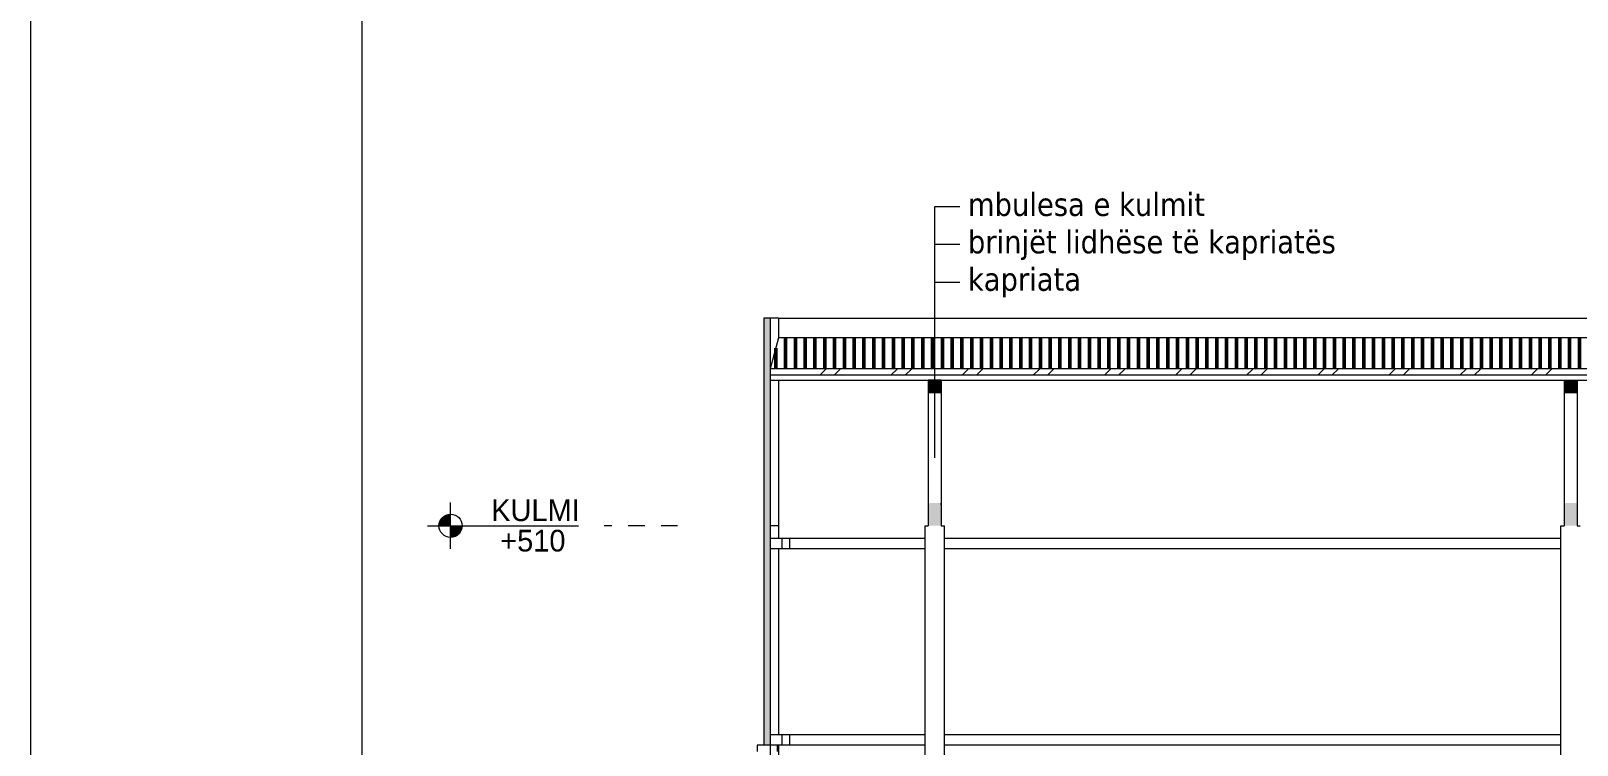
# Model space of a CAD drawing. Header units: millimetres. Extents: x 6658 to 67659, y -16872 to 26261.
# Drawn here: x 6658 to 18647, y 3400 to 8935 of the extents above; entities that cross this region are included whole.
import ezdxf

# ---------------------------------------------------------------- set-up
doc = ezdxf.new("R2010")
doc.units = ezdxf.units.MM
doc.header["$MEASUREMENT"] = 0
doc.linetypes.add('Dashed', pattern=[254, 127, -127])
doc.linetypes.add('Wipeout_Contour', pattern=[1000, 0, -1000])
for name, color, linetype, lineweight in [('02. Tabela Projekti zbatues_Pen_No__1', 7, 'Continuous', 5), ('A - Prerjet_Pen_No__1', 7, 'Continuous', 5), ('A - Prerjet_Pen_No__101', 252, 'Continuous', 5), ('A - Prerjet_Pen_No__22', 8, 'Continuous', 5), ('A - Prerjet_Pen_No__7', 7, 'Continuous', 5)]:
    doc.layers.add(name, color=color, linetype=linetype, lineweight=lineweight)
doc.layers.add('A - Prerjet', color=7, linetype='Continuous')
for name, color, linetype, lineweight, true_color in [('A - Prerjet_Pen_No__102', 7, 'Continuous', 50, 0xcccccc), ('A - Prerjet_Pen_No__162', 7, 'Continuous', 5, 0xaaaaaa), ('A - Prerjet_Pen_No__61', 7, 'Continuous', 5, 0x6a6a6a), ('A - Prerjet_Pen_No__62', 7, 'Continuous', 5, 0xaaaaaa), ('A - Prerjet_Pen_No__82', 7, 'Continuous', 5, 0xaaaaaa), ('A - Prerjet_Pen_No__89', 7, 'Continuous', 5, 0x71cebe)]:
    doc.layers.add(name, color=color, linetype=linetype, lineweight=lineweight, true_color=true_color)
doc.styles.add('GENERATED_STYLE_2', font='')
doc.styles.add('GENERATED_STYLE_4', font='')
doc.styles.get('GENERATED_STYLE_2').set_extended_font_data('Century Gothic')
doc.styles.get('GENERATED_STYLE_4').set_extended_font_data('Tahoma')

# ---------------------------------------------------------------- blocks, each defined once
blk = doc.blocks.new('Dimension_2', base_point=(9912, 5100))
at = {"layer": 'A - Prerjet_Pen_No__101', "linetype": 'Continuous', "lineweight": 5}
for points in [[(9912, 5100), (9912, 5190), (9877, 5183), (9848, 5164), (9829, 5134), (9822, 5100)], [(9912, 5100), (9912, 5010), (9946, 5017), (9975, 5036), (9995, 5066), (10002, 5100)]]:
    blk.add_hatch(color=252, dxfattribs=at).paths.add_polyline_path(points)
at = {"layer": 'A - Prerjet_Pen_No__101', "color": 252, "linetype": 'Continuous', "lineweight": 5}
for p, q in [((9912, 4920), (9912, 5280)), ((9732, 5100), (10092, 5100)), ((10092, 5100), (10905, 5100))]:
    blk.add_line(p, q, dxfattribs=at)
blk.add_circle((9912, 5100), 90, dxfattribs=at)
at = {"layer": 'A - Prerjet_Pen_No__101', "color": 252, "lineweight": 5, "char_height": 168, "attachment_point": 7, "style": 'GENERATED_STYLE_2'}
for s, insert in [('\\A1;{\\pql;\\fCentury Gothic|b0|i0|c0|p34;KULMI}', (10227, 5134)), ('\\A1;{\\pql;\\fCentury Gothic|b0|i0|c0|p34;+510}', (10297, 4898))]:
    blk.add_mtext(s, dxfattribs=dict(at, insert=insert))

msp = doc.modelspace()

# ---------------------------------------------------------------- linework, layer by layer
at = {"layer": 'A - Prerjet_Pen_No__22', "color": 8, "linetype": 'Dashed', "lineweight": 5}
msp.add_lwpolyline([(11671, 5100), (11103.1, 5100)], dxfattribs=at)
at = {"layer": 'A - Prerjet_Pen_No__61', "color": 251, "linetype": 'Continuous', "lineweight": 5, "true_color": 0x6a6a6a}
msp.add_line((12289.7, 3400), (12289.7, 3350), dxfattribs=at)
at = {"layer": 'A - Prerjet_Pen_No__62', "color": 253, "linetype": 'Continuous', "lineweight": 5, "true_color": 0xaaaaaa}
for points in [[(13862.1, 7279.6), (13665.9, 7279.6)], [(13862.1, 6985.3), (13665.9, 6985.3)]]:
    msp.add_lwpolyline(points, dxfattribs=at)

# ---------------------------------------------------------------- block references
at = {"layer": 'A - Prerjet', "color": 252, "linetype": 'Continuous', "lineweight": 5}
msp.add_blockref('Dimension_2', (9911.8, 5100), dxfattribs=at)

# ---------------------------------------------------------------- texts
at = {"layer": 'A - Prerjet_Pen_No__62', "color": 253, "linetype": 'Continuous', "lineweight": 5, "true_color": 0xaaaaaa, "insert": (13923.5, 7681.4), "char_height": 180, "attachment_point": 1, "line_spacing_factor": 0.967, "style": 'GENERATED_STYLE_4'}
msp.add_mtext('\\A1;{\\pql;\\fTahoma|b0|i0|c0|p34;mbulesa e kulmit\\P\\pql;\\fTahoma|b0|i0|c0|p34;brinjët lidhëse të kapriatës\\P\\pql;\\fTahoma|b0|i0|c0|p34;kapriata}', dxfattribs=at)

# ---------------------------------------------------------------- wipeouts: each hides what was drawn before it
at = {"color": 254, "linetype": 'Wipeout_Contour', "lineweight": 0, "ltscale": 318111.742107}
msp.add_wipeout([(12390.7, 6317.3), (12390.7, 6317.3), (49107.6, 6317.3), (49107.6, 6686.5), (34970.6, 6686.5), (34970.1, 6560.7), (34970.1, 6556.9), (34970.1, 6556.9), (16131.6, 6556.6), (16106.8, 6556.6), (12454.9, 6556.6)], dxfattribs=at).dxf.layer = 'A - Prerjet'
at = {"color": 254, "linetype": 'Wipeout_Contour', "lineweight": 0, "ltscale": 78449.548973}
msp.add_wipeout([(18547.2, 6229.1), (18547.2, 6227.1), (18647.2, 6227.1), (18647.2, 6229.1)], dxfattribs=at).dxf.layer = 'A - Prerjet'
at = {"color": 254, "linetype": 'Wipeout_Contour', "lineweight": 0, "ltscale": 77822.954633}
msp.add_wipeout([(18547.2, 5275.6), (18647.2, 5275.6), (18647.2, 6126.8), (18547.2, 6126.8)], dxfattribs=at).dxf.layer = 'A - Prerjet'
at = {"color": 254, "linetype": 'Wipeout_Contour', "lineweight": 0, "ltscale": 131860.886566}
msp.add_wipeout([(12389.8, 5100), (12389.8, 3400), (12390.5, 3400), (12390.5, 3480), (12454.6, 3480), (12454.6, 4920), (12390.5, 4920), (12390.5, 5000), (12454.6, 5000), (12454.6, 5100)], dxfattribs=at).dxf.layer = 'A - Prerjet'
at = {"color": 254, "linetype": 'Wipeout_Contour', "lineweight": 0, "ltscale": 83598.169724}
msp.add_wipeout([(13715.9, 4920), (13715.9, 3480), (18522.2, 3480), (18522.2, 4920), (16131.6, 4920)], dxfattribs=at).dxf.layer = 'A - Prerjet'

# ---------------------------------------------------------------- next in the draw order: hatches: boundary and pattern name
at = {"layer": 'A - Prerjet_Pen_No__102', "linetype": 'Continuous', "lineweight": 50, "true_color": 0xcccccc}
h = msp.add_hatch(dxfattribs=at)
h.set_pattern_fill('Plank_Floor', color=254, style=0, pattern_type=2)
h.set_pattern_definition([(90, (30749.176, 6501.93), (-76, 0), [])])
h.paths.add_polyline_path([(12390.7, 6317.3), (12390.7, 6317.3), (49107.6, 6317.3), (49107.6, 6686.5), (34970.6, 6686.5), (34970.1, 6560.7), (34970.1, 6556.9), (34970.1, 6556.9), (16131.6, 6556.6), (16106.8, 6556.6), (12454.9, 6556.6)])
at = {"layer": 'A - Prerjet_Pen_No__162', "linetype": 'Continuous', "lineweight": 5, "true_color": 0xaaaaaa}
msp.add_hatch(color=253, dxfattribs=at).paths.add_polyline_path([(18647.2, 6229.1), (18547.2, 6229.1), (18547.2, 6126.8), (18647.2, 6126.8)])
at = {"layer": 'A - Prerjet_Pen_No__82', "linetype": 'Continuous', "lineweight": 0, "true_color": 0xc3c3c3}
for points in [[(12339.7, 6710.2), (12339.7, 5100), (12389.8, 5100), (12389.8, 6710.2)], [(12389.8, 3400), (12389.8, 5100), (12339.7, 5100), (12339.7, 3400)]]:
    msp.add_hatch(color=9, dxfattribs=at).paths.add_polyline_path(points)

# ---------------------------------------------------------------- next in the draw order: linework, layer by layer
at = {"layer": 'A - Prerjet_Pen_No__1', "color": 7, "linetype": 'Continuous', "lineweight": 5}
for p, q in [((12339.7, 6710.2), (12339.7, 5100)), ((12389.8, 6710.2), (12389.8, 5100)), ((49107.6, 6317.3), (12389.8, 6317.3)), ((12389.8, 6267.2), (12389.8, 6229.1)), ((18547.2, 6229.1), (18547.2, 6227.1)), ((18547.2, 6229.1), (18647.2, 6229.1)), ((18547.2, 6227.1), (18547.2, 6126.8)), ((18547.2, 6126.8), (18547.2, 5275.6)), ((18647.2, 6229.1), (18647.2, 6227.1)), ((18647.2, 6229.1), (23497.2, 6229.1)), ((18647.2, 6227.1), (18647.2, 6126.8)), ((18647.2, 6126.8), (18647.2, 5275.6))]:
    msp.add_line(p, q, dxfattribs=at)
at = {"layer": 'A - Prerjet_Pen_No__22', "color": 8, "linetype": 'Continuous', "lineweight": 5}
for p, q in [((12389.8, 6710.2), (12339.7, 6710.2)), ((12390.5, 5100), (12389.8, 5100))]:
    msp.add_line(p, q, dxfattribs=at)

# ---------------------------------------------------------------- next in the draw order: wipeouts: each hides what was drawn before it
at = {"color": 254, "linetype": 'Wipeout_Contour', "lineweight": 0, "ltscale": 130904.274706}
msp.add_wipeout([(12454.6, 6229.1), (12454.6, 5100), (13611.4, 5100), (13611.4, 5275.7), (13611.4, 5275.7), (13611.4, 6126.8), (13611.4, 6126.8), (13611.4, 6227.1), (13611.4, 6229.1)], dxfattribs=at).dxf.layer = 'A - Prerjet'
at = {"color": 254, "linetype": 'Wipeout_Contour', "lineweight": 0, "ltscale": 75796.469209}
msp.add_wipeout([(18672.2, 5100), (18522.2, 5100), (18522.2, -800), (18672.2, -800)], dxfattribs=at).dxf.layer = 'A - Prerjet'
at = {"color": 254, "linetype": 'Wipeout_Contour', "lineweight": 0, "ltscale": 54853.88277}
msp.add_wipeout([(12454.6, 4920), (12454.6, 3480), (13615.9, 3480), (13615.9, 4920)], dxfattribs=at).dxf.layer = 'A - Prerjet'

# ---------------------------------------------------------------- next in the draw order: hatches: boundary and pattern name
at = {"layer": 'A - Prerjet_Pen_No__162', "linetype": 'Continuous', "lineweight": 5, "true_color": 0xaaaaaa}
msp.add_hatch(color=253, dxfattribs=at).paths.add_polyline_path([(18647.2, 5275.6), (18547.2, 5275.6), (18547.2, 5100), (18647.2, 5100)])

# ---------------------------------------------------------------- next in the draw order: linework, layer by layer
at = {"layer": 'A - Prerjet_Pen_No__1', "color": 7, "linetype": 'Continuous', "lineweight": 5}
for p, q in [((18547.2, 5275.6), (18547.2, 5100)), ((18647.2, 5275.6), (18647.2, 5100)), ((18522.2, 5100), (18547.2, 5100)), ((18522.2, -800), (18522.2, 5100)), ((18647.2, 5100), (18672.2, 5100))]:
    msp.add_line(p, q, dxfattribs=at)
at = {"layer": 'A - Prerjet_Pen_No__101', "color": 252, "linetype": 'Continuous', "lineweight": 5}
for p, q in [((12454.6, 6229.1), (12454.6, 5100)), ((12454.6, 5100), (12390.5, 5100))]:
    msp.add_line(p, q, dxfattribs=at)

# ---------------------------------------------------------------- next in the draw order: wipeouts: each hides what was drawn before it
at = {"color": 254, "linetype": 'Wipeout_Contour', "lineweight": 0, "ltscale": 148189.921552}
msp.add_wipeout([(34920.1, 6710.2), (12454.6, 6710.2), (12454.6, 6555.7), (12454.9, 6556.6), (16106.8, 6556.6), (16131.6, 6556.6), (34920.1, 6556.9)], dxfattribs=at).dxf.layer = 'A - Prerjet'
at = {"color": 254, "linetype": 'Wipeout_Contour', "lineweight": 0, "ltscale": 75084.995301}
msp.add_wipeout([(13615.9, 6227.1), (13715.9, 6227.1), (13715.9, 6229.1), (13658.5, 6229.1), (13615.9, 6229.1)], dxfattribs=at).dxf.layer = 'A - Prerjet'
at = {"color": 254, "linetype": 'Wipeout_Contour', "lineweight": 0, "ltscale": 103985.34893}
msp.add_wipeout([(13615.9, 5275.7), (13715.9, 5275.6), (13715.9, 5262.6), (13715.9, 6128.1), (13715.9, 6127.5), (13715.9, 6126.8), (13615.9, 6126.8)], dxfattribs=at).dxf.layer = 'A - Prerjet'
at = {"color": 254, "linetype": 'Wipeout_Contour', "lineweight": 0, "ltscale": 53836.197737}
msp.add_wipeout([(12480.6, 5000), (12480.6, 4920), (12542.9, 4920), (12542.9, 5000)], dxfattribs=at).dxf.layer = 'A - Prerjet'
at = {"color": 254, "linetype": 'Wipeout_Contour', "lineweight": 0, "ltscale": 51904.228588}
msp.add_wipeout([(12480.6, 3480), (12480.6, 3400), (12542.9, 3400), (12542.9, 3480)], dxfattribs=at).dxf.layer = 'A - Prerjet'

# ---------------------------------------------------------------- next in the draw order: hatches: boundary and pattern name
at = {"layer": 'A - Prerjet_Pen_No__162', "linetype": 'Continuous', "lineweight": 5, "true_color": 0xaaaaaa}
for points in [[(13615.9, 6229.1), (13615.9, 6126.8), (13715.9, 6126.8), (13715.9, 6229.1)], [(13615.9, 5275.7), (13615.9, 5100), (13715.9, 5100), (13715.9, 5275.6)]]:
    msp.add_hatch(color=253, dxfattribs=at).paths.add_polyline_path(points)
at = {"layer": 'A - Prerjet_Pen_No__61', "linetype": 'Continuous', "lineweight": 5, "true_color": 0x6a6a6a}
h = msp.add_hatch(dxfattribs=at)
h.set_pattern_fill('Insulation', color=251, style=0, pattern_type=2)
h.set_pattern_definition([(45, (0, 0), (-275.7716, 275.7716), []), (45, (-55.15, 55.15), (-275.7716, 275.7716), [])])
h.paths.add_polyline_path([(12389.8, 6317.3), (12389.8, 6267.2), (49107.6, 6267.2), (49107.6, 6317.3)])

# ---------------------------------------------------------------- next in the draw order: linework, layer by layer
at = {"layer": 'A - Prerjet_Pen_No__1', "color": 7, "linetype": 'Continuous', "lineweight": 5}
for p, q in [((49107.6, 6267.2), (12389.8, 6267.2)), ((12389.8, 6229.1), (13615.9, 6229.1)), ((13615.9, 6229.1), (13615.9, 6227.1)), ((13715.9, 6229.1), (13615.9, 6229.1)), ((13615.9, 6227.1), (13615.9, 6126.8)), ((13615.9, 6126.8), (13615.9, 5275.7)), ((13711.4, 6229.1), (18547.2, 6229.1)), ((13715.9, 6229.1), (13715.9, 6227.1)), ((13715.9, 6227.1), (13715.9, 6126.8)), ((13715.9, 6126.8), (13715.9, 6128.1)), ((13715.9, 6128.1), (13715.9, 5262.6)), ((13715.9, 5262.6), (13715.9, 5275.6)), ((12542.9, 4920), (12542.9, 5000))]:
    msp.add_line(p, q, dxfattribs=at)
at = {"layer": 'A - Prerjet_Pen_No__101', "color": 252, "linetype": 'Continuous', "lineweight": 5}
for p, q in [((12454.6, 6710.2), (12390.5, 6710.2)), ((12454.6, 6710.2), (34920.1, 6710.2)), ((12454.6, 6710.2), (12454.6, 6555.7)), ((12454.9, 6556.6), (12389.8, 6317.3)), ((34970.1, 6556.9), (12454.9, 6556.6))]:
    msp.add_line(p, q, dxfattribs=at)
at = {"layer": 'A - Prerjet_Pen_No__62', "color": 253, "linetype": 'Continuous', "lineweight": 5, "true_color": 0xaaaaaa}
msp.add_lwpolyline([(13665.9, 5625.8), (13665.9, 7573.9), (13862.1, 7573.9)], dxfattribs=at)
at = {"layer": 'A - Prerjet_Pen_No__89', "color": 123, "linetype": 'Continuous', "lineweight": 5, "true_color": 0x71cebe}
msp.add_line((12542.9, 3400), (12542.9, 3480), dxfattribs=at)

# ---------------------------------------------------------------- next in the draw order: wipeouts: each hides what was drawn before it
at = {"color": 254, "linetype": 'Wipeout_Contour', "lineweight": 0, "ltscale": 53553.101709}
msp.add_wipeout([(12480.6, 4920), (12480.6, 5000), (12390.5, 5000), (12390.5, 4920)], dxfattribs=at).dxf.layer = 'A - Prerjet'
at = {"color": 254, "linetype": 'Wipeout_Contour', "lineweight": 0, "ltscale": 51610.525773}
msp.add_wipeout([(12480.6, 3400), (12480.6, 3480), (12390.5, 3480), (12390.5, 3400)], dxfattribs=at).dxf.layer = 'A - Prerjet'

# ---------------------------------------------------------------- next in the draw order: linework, layer by layer
at = {"layer": 'A - Prerjet_Pen_No__1', "color": 7, "linetype": 'Continuous', "lineweight": 5}
for p, q in [((12390.5, 5000), (12390.5, 4920)), ((12480.6, 5000), (12390.5, 5000)), ((12480.6, 4920), (12390.5, 4920)), ((12542.9, 5000), (12480.6, 5000)), ((12480.6, 5000), (12480.6, 4920)), ((12542.9, 4920), (12480.6, 4920))]:
    msp.add_line(p, q, dxfattribs=at)
at = {"layer": 'A - Prerjet_Pen_No__61', "color": 251, "linetype": 'Continuous', "lineweight": 5, "true_color": 0x6a6a6a}
for p, q in [((12339.7, 3400), (12289.7, 3400)), ((12390.5, 3400), (12389.8, 3400)), ((12447.8, 3350), (12447.8, 3400))]:
    msp.add_line(p, q, dxfattribs=at)
at = {"layer": 'A - Prerjet_Pen_No__61', "color": 251, "linetype": 'Continuous', "lineweight": 5, "true_color": 0x6a6a6a, "flags": 128}
msp.add_lwpolyline([(12389.8, 3400), (12389.8, 3350), (12389.8, 3250)], dxfattribs=at)
at = {"layer": 'A - Prerjet_Pen_No__7', "color": 7, "linetype": 'Continuous', "lineweight": 5}
for p, q in [((12339.7, 5100), (12339.7, 3400)), ((12389.8, 5100), (12389.8, 3400)), ((12454.6, 5100), (12454.6, 5000)), ((12454.6, 4920), (12454.6, 3480)), ((12389.8, 3400), (12339.7, 3400)), ((12454.6, 3400), (12454.6, 2000))]:
    msp.add_line(p, q, dxfattribs=at)
at = {"layer": 'A - Prerjet_Pen_No__89', "color": 123, "linetype": 'Continuous', "lineweight": 5, "true_color": 0x71cebe}
for p, q in [((12390.5, 3480), (12390.5, 3400)), ((12480.6, 3480), (12390.5, 3480)), ((12542.9, 3480), (12480.6, 3480)), ((12480.6, 3480), (12480.6, 3400)), ((12480.6, 3400), (12390.5, 3400)), ((12542.9, 3400), (12480.6, 3400))]:
    msp.add_line(p, q, dxfattribs=at)

# ---------------------------------------------------------------- next in the draw order: wipeouts: each hides what was drawn before it
at = {"color": 254, "linetype": 'Wipeout_Contour', "lineweight": 0, "ltscale": 56551.561265}
msp.add_wipeout([(13740.9, 5100), (13590.9, 5100), (13590.9, -800), (13740.9, -800)], dxfattribs=at).dxf.layer = 'A - Prerjet'

# ---------------------------------------------------------------- next in the draw order: linework, layer by layer
at = {"layer": '02. Tabela Projekti zbatues_Pen_No__1', "color": 7, "linetype": 'Continuous', "lineweight": 5}
for points in [[(6657.6, 26260.6), (67658.9, 26260.6), (67658.9, -16871.7), (6657.6, -16871.7)], [(67145.4, -16358.2), (9225, -16358.2), (9225, 25747.1), (67145.4, 25747.1)]]:
    msp.add_lwpolyline(points, close=True, dxfattribs=at)
at = {"layer": 'A - Prerjet_Pen_No__1', "color": 7, "linetype": 'Continuous', "lineweight": 5}
for p, q in [((13615.9, 5275.7), (13615.9, 5100)), ((13715.9, 5275.6), (13715.9, 5100)), ((13590.9, 5100), (13615.9, 5100)), ((13590.9, -800), (13590.9, 5100)), ((13715.9, 5100), (13740.9, 5100)), ((13740.9, -800), (13740.9, 5100))]:
    msp.add_line(p, q, dxfattribs=at)
at = {"layer": 'A - Prerjet_Pen_No__101', "color": 252, "linetype": 'Continuous', "lineweight": 5}
for p, q in [((13590.9, 5000), (12542.9, 5000)), ((13590.9, 4920), (12542.9, 4920)), ((18522.2, 5000), (13740.9, 5000)), ((18522.2, 4920), (13740.9, 4920)), ((13590.9, 3480), (12542.9, 3480)), ((18522.2, 3480), (13740.9, 3480)), ((13590.9, 3400), (12542.9, 3400)), ((18522.2, 3400), (13740.9, 3400))]:
    msp.add_line(p, q, dxfattribs=at)

doc.saveas('drawing.dxf')
